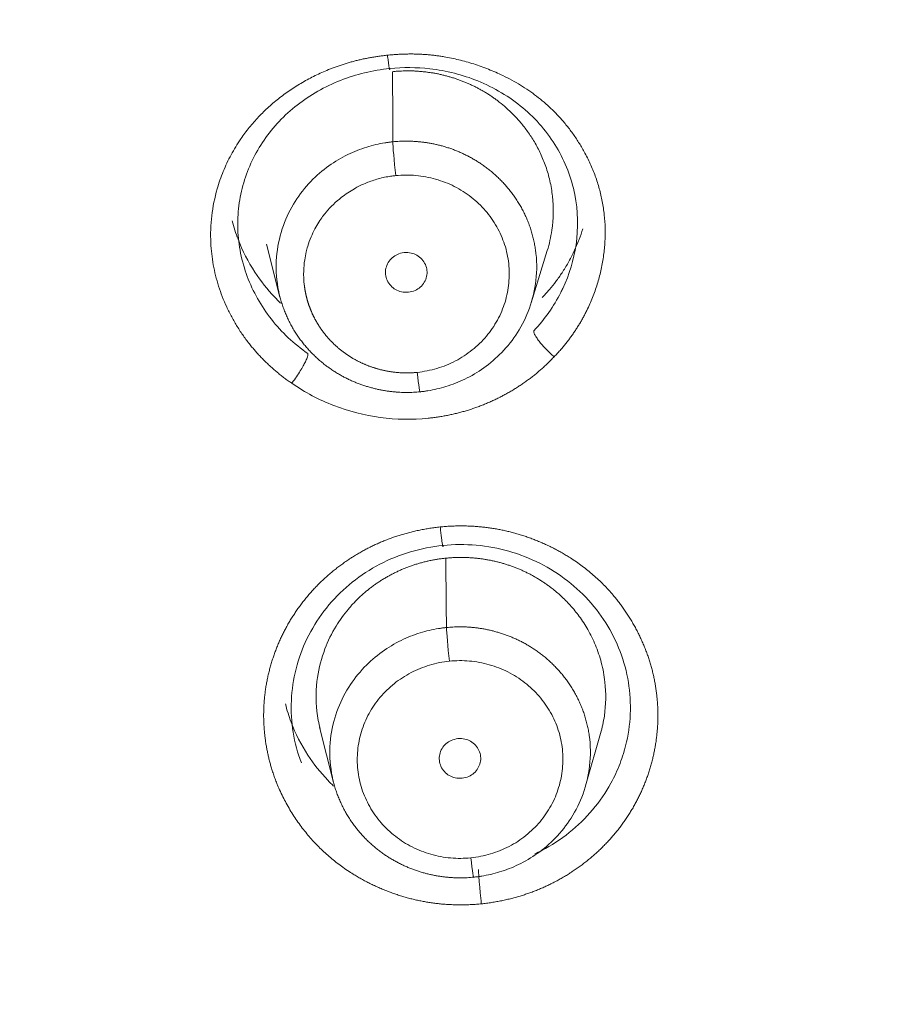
# Model space of a CAD drawing. Extents: x 6534 to 7663, y 0 to 827.
# Drawn here: x 7094 to 7103.39, y 573.04 to 583.66 of the extents above; entities that cross this region are included whole.
import ezdxf

# ---------------------------------------------------------------- set-up
doc = ezdxf.new("R2010")
doc.units = 0
doc.header["$LTSCALE"] = 30
doc.header["$MEASUREMENT"] = 0
doc.layers.add('1', color=7, linetype='CONTINUOUS')

msp = doc.modelspace()

# ---------------------------------------------------------------- linework, layer by layer
at = {"layer": '1', "color": 7, "linetype": 'Continuous', "lineweight": 18}
for p, q in [((7096.692, 581.214), (7096.839, 580.636)), ((7099.577, 580.573), (7099.752, 581.143)), ((7097.271, 575.947), (7097.423, 575.346)), ((7100.17, 575.307), (7100.34, 575.904))]:
    msp.add_line(p, q, dxfattribs=at)
for centre, major_axis, ratio, start_param, end_param in [((7103.394, 533.921), (62.577, 0), 0.961466, 0, 3.141593), ((7103.394, 533.307), (-60.5, 0), 0.961466, 4.72417, 7.004197), ((7103.394, 533.445), (60, 0), 0.961466, 1.582577, 4.712389), ((7103.394, 533.445), (-59.925, 0), 0.961466, 4.712389, 7.853982), ((7098.1, 582.044), (-0.03, 0.299), 0.028419, 0.285451, 1.847335), ((7098.334, 579.899), (0.03, -0.299), 0.02837, 4.990044, 6.447309), ((7098.685, 576.749), (-0.03, 0.298), 0.028615, 0.304846, 1.847515), ((7098.919, 574.606), (0.03, -0.298), 0.028565, 4.98983, 6.46272)]:
    msp.add_ellipse(centre, major_axis=major_axis, ratio=ratio, start_param=start_param, end_param=end_param, dxfattribs=at)
at = {"layer": '1', "color": 7, "linetype": 'Continuous', "lineweight": 13}
for centre, major_axis, start_param, end_param in [((7103.394, 533.601), (61.963, 0), 1.570796, 3.141593), ((7103.394, 533.307), (59.425, 0), 1.570796, 4.70194), ((7103.394, 533.307), (57.948, 0), 1.579187, 4.712389), ((7103.394, 533.352), (57.403, 0), 1.579486, 4.712389)]:
    msp.add_ellipse(centre, major_axis=major_axis, ratio=0.961466, start_param=start_param, end_param=end_param, dxfattribs=at)
at = {"layer": '1', "color": 7, "linetype": 'Continuous', "lineweight": 18}
for points, degree, knots in [([(7040.495, 539.074), (7040.495, 540.309), (7040.535, 541.529), (7040.686, 543.933), (7040.799, 545.118), (7041.09, 547.449), (7041.269, 548.594), (7041.688, 550.845), (7041.928, 551.949), (7042.462, 554.113), (7042.757, 555.173), (7043.395, 557.248), (7043.738, 558.262), (7044.468, 560.243), (7044.854, 561.21), (7045.665, 563.095), (7046.089, 564.014), (7046.968, 565.802), (7047.424, 566.672), (7048.362, 568.363), (7048.845, 569.185), (7049.832, 570.779), (7050.336, 571.552), (7051.362, 573.051), (7051.884, 573.776), (7052.939, 575.18), (7053.473, 575.859), (7054.55, 577.171), (7055.092, 577.804), (7056.182, 579.025), (7056.729, 579.614), (7057.55, 580.465), (7057.961, 580.883), (7058.44, 581.356), (7058.679, 581.589), (7058.799, 581.705), (7058.858, 581.763), (7058.888, 581.792), (7058.903, 581.806), (7058.911, 581.813), (7058.914, 581.817), (7058.916, 581.818), (7058.917, 581.819), (7058.918, 581.82), (7058.918, 581.82), (7058.918, 581.82), (7058.918, 581.82), (7060.391, 583.236), (7061.936, 584.58), (7065.15, 587.109), (7066.82, 588.296), (7070.268, 590.502), (7072.046, 591.521), (7075.692, 593.385), (7077.56, 594.228), (7081.367, 595.734), (7083.306, 596.396), (7087.236, 597.532), (7089.227, 598.007), (7093.242, 598.768), (7095.265, 599.053), (7099.325, 599.434), (7101.361, 599.529), (7103.394, 599.529)], 3, [0, 0, 0, 0, 0.03125, 0.03125, 0.0625, 0.0625, 0.09375, 0.09375, 0.125, 0.125, 0.15625, 0.15625, 0.1875, 0.1875, 0.21875, 0.21875, 0.25, 0.25, 0.28125, 0.28125, 0.3125, 0.3125, 0.34375, 0.34375, 0.375, 0.375, 0.40625, 0.40625, 0.4375, 0.4375, 0.46875, 0.46875, 0.484375, 0.492188, 0.496094, 0.498047, 0.499023, 0.499512, 0.499756, 0.499878, 0.499939, 0.499969, 0.499985, 0.499992, 0.499996, 0.499996, 0.5, 0.5, 0.5625, 0.5625, 0.625, 0.625, 0.6875, 0.6875, 0.75, 0.75, 0.8125, 0.8125, 0.875, 0.875, 0.9375, 0.9375, 1, 1, 1, 1]), ([(7098.036, 583.129), (7098.181, 583.143), (7098.511, 583.141), (7099.022, 583.012), (7099.509, 582.721), (7099.88, 582.288), (7100.082, 581.765), (7100.096, 581.225), (7099.993, 580.883), (7099.921, 580.731)], 3, [0, 0, 0, 0, 0.112726, 0.253084, 0.406227, 0.56154, 0.714883, 0.86537, 1, 1, 1, 1]), ([(7096.482, 580.862), (7096.452, 580.945), (7096.427, 581.029), (7096.393, 581.201), (7096.383, 581.287), (7096.376, 581.46), (7096.38, 581.547), (7096.402, 581.717), (7096.419, 581.802), (7096.468, 581.966), (7096.499, 582.047), (7096.573, 582.202), (7096.617, 582.277), (7096.715, 582.42), (7096.77, 582.488), (7096.891, 582.616), (7096.957, 582.675), (7097.098, 582.785), (7097.172, 582.835), (7097.33, 582.925), (7097.412, 582.965), (7097.583, 583.032), (7097.671, 583.06), (7097.851, 583.104), (7097.943, 583.119), (7098.036, 583.128)], 3, [0, 0, 0, 0, 0.083333, 0.083333, 0.166667, 0.166667, 0.25, 0.25, 0.333333, 0.333333, 0.416667, 0.416667, 0.5, 0.5, 0.583333, 0.583333, 0.666667, 0.666667, 0.75, 0.75, 0.833333, 0.833333, 0.916667, 0.916667, 1, 1, 1, 1]), ([(7098.066, 583.094), (7098.079, 583.096), (7098.105, 583.098), (7098.144, 583.101), (7098.183, 583.102), (7098.222, 583.103), (7098.261, 583.103), (7098.3, 583.102), (7098.34, 583.099), (7098.379, 583.096), (7098.418, 583.092), (7098.458, 583.087), (7098.497, 583.082), (7098.536, 583.075), (7098.575, 583.067), (7098.614, 583.058), (7098.653, 583.048), (7098.691, 583.037), (7098.73, 583.026), (7098.768, 583.013), (7098.805, 583), (7098.843, 582.985), (7098.88, 582.969), (7098.917, 582.953), (7098.954, 582.936), (7098.99, 582.917), (7099.025, 582.898), (7099.061, 582.878), (7099.095, 582.857), (7099.13, 582.835), (7099.163, 582.812), (7099.196, 582.788), (7099.244, 582.752), (7099.307, 582.699), (7099.385, 582.625), (7099.464, 582.539), (7099.541, 582.44), (7099.615, 582.327), (7099.682, 582.199), (7099.739, 582.058), (7099.784, 581.902), (7099.823, 581.671), (7099.818, 581.412), (7099.774, 581.216), (7099.752, 581.143)], 3, [0, 0, 0, 0, 0.012486, 0.025, 0.03754, 0.050107, 0.062702, 0.075323, 0.087972, 0.100648, 0.113352, 0.126082, 0.13884, 0.151626, 0.164438, 0.177279, 0.190146, 0.203042, 0.215965, 0.228916, 0.241894, 0.2549, 0.267934, 0.280996, 0.294085, 0.307203, 0.320349, 0.333522, 0.346724, 0.359953, 0.373211, 0.386497, 0.399812, 0.431862, 0.467018, 0.505283, 0.546659, 0.591146, 0.638749, 0.689469, 0.74331, 0.800273, 0.923893, 1, 1, 1, 1]), ([(7098.068, 582.33), (7098.063, 582.329), (7098.051, 582.328), (7098.034, 582.326), (7098.017, 582.324), (7098, 582.321), (7097.921, 582.309), (7097.777, 582.275), (7097.569, 582.193), (7097.361, 582.069), (7097.164, 581.899), (7096.993, 581.68), (7096.863, 581.414), (7096.792, 581.108), (7096.795, 580.873), (7096.819, 580.726), (7096.831, 580.671), (7096.845, 580.616), (7096.861, 580.562), (7096.879, 580.509), (7096.899, 580.458), (7096.921, 580.408), (7096.945, 580.359), (7096.97, 580.312), (7096.997, 580.266), (7097.026, 580.222), (7097.056, 580.179), (7097.087, 580.137), (7097.12, 580.098), (7097.154, 580.059), (7097.189, 580.023), (7097.225, 579.988), (7097.261, 579.954), (7097.299, 579.922), (7097.337, 579.892), (7097.376, 579.864), (7097.415, 579.837), (7097.455, 579.811), (7097.496, 579.787), (7097.536, 579.765), (7097.577, 579.744), (7097.618, 579.725), (7097.66, 579.707), (7097.701, 579.691), (7097.742, 579.676), (7097.783, 579.663), (7097.825, 579.651), (7097.866, 579.64), (7097.906, 579.63), (7097.947, 579.622), (7097.987, 579.615), (7098.027, 579.609), (7098.067, 579.605), (7098.106, 579.601), (7098.144, 579.599), (7098.183, 579.597), (7098.22, 579.597), (7098.257, 579.597), (7098.294, 579.599), (7098.33, 579.601), (7098.354, 579.603), (7098.365, 579.604)], 3, [0, 0, 0, 0, 0.003868, 0.007742, 0.011622, 0.015507, 0.019397, 0.06511, 0.115266, 0.16986, 0.228891, 0.292354, 0.360244, 0.432556, 0.509282, 0.522646, 0.535891, 0.549015, 0.562019, 0.574904, 0.587668, 0.600313, 0.612837, 0.625242, 0.637526, 0.649691, 0.661736, 0.673661, 0.685466, 0.697151, 0.708716, 0.720162, 0.731487, 0.742693, 0.753779, 0.764745, 0.775591, 0.786318, 0.796924, 0.807411, 0.817779, 0.828026, 0.838154, 0.848162, 0.858051, 0.867819, 0.877469, 0.886998, 0.896408, 0.905698, 0.914869, 0.92392, 0.932851, 0.941663, 0.950356, 0.958928, 0.967382, 0.975716, 0.98393, 0.992025, 1, 1, 1, 1]), ([(7098.365, 579.604), (7098.371, 579.605), (7098.383, 579.606), (7098.4, 579.608), (7098.417, 579.61), (7098.434, 579.613), (7098.512, 579.625), (7098.655, 579.658), (7098.861, 579.739), (7099.069, 579.862), (7099.266, 580.032), (7099.439, 580.25), (7099.57, 580.517), (7099.642, 580.824), (7099.639, 581.061), (7099.615, 581.208), (7099.603, 581.264), (7099.589, 581.319), (7099.573, 581.373), (7099.555, 581.426), (7099.535, 581.477), (7099.513, 581.527), (7099.489, 581.576), (7099.463, 581.624), (7099.436, 581.669), (7099.407, 581.714), (7099.377, 581.757), (7099.345, 581.798), (7099.312, 581.838), (7099.279, 581.876), (7099.244, 581.913), (7099.208, 581.948), (7099.171, 581.981), (7099.133, 582.013), (7099.095, 582.043), (7099.056, 582.072), (7099.016, 582.099), (7098.976, 582.124), (7098.936, 582.148), (7098.895, 582.17), (7098.854, 582.191), (7098.813, 582.21), (7098.772, 582.228), (7098.731, 582.244), (7098.69, 582.259), (7098.648, 582.272), (7098.607, 582.284), (7098.566, 582.295), (7098.526, 582.304), (7098.485, 582.312), (7098.445, 582.319), (7098.405, 582.325), (7098.366, 582.329), (7098.327, 582.333), (7098.288, 582.335), (7098.25, 582.337), (7098.213, 582.337), (7098.176, 582.337), (7098.14, 582.335), (7098.104, 582.333), (7098.08, 582.331), (7098.068, 582.33)], 3, [0, 0, 0, 0, 0.003921, 0.007817, 0.011689, 0.015536, 0.019358, 0.064573, 0.114371, 0.16875, 0.227711, 0.291254, 0.359377, 0.43208, 0.50936, 0.522766, 0.53605, 0.549213, 0.562254, 0.575174, 0.587972, 0.600648, 0.613202, 0.625635, 0.637946, 0.650136, 0.662203, 0.674149, 0.685973, 0.697676, 0.709256, 0.720715, 0.732052, 0.743267, 0.75436, 0.765331, 0.776181, 0.786908, 0.797514, 0.807998, 0.81836, 0.8286, 0.838718, 0.848715, 0.858589, 0.868342, 0.877972, 0.887481, 0.896868, 0.906133, 0.915276, 0.924297, 0.933196, 0.941973, 0.950628, 0.959162, 0.967573, 0.975863, 0.98403, 0.992076, 1, 1, 1, 1]), ([(7096.318, 581.467), (7096.336, 581.399), (7096.397, 581.204), (7096.544, 580.918), (7096.719, 580.696), (7096.823, 580.593), (7096.844, 580.572)], 3, [0, 0, 0, 0, 0.201152, 0.586254, 0.915716, 1, 1, 1, 1]), ([(7099.698, 580.633), (7099.705, 580.64), (7099.722, 580.658), (7099.748, 580.687), (7099.792, 580.737), (7099.848, 580.808), (7099.916, 580.904), (7099.982, 581.013), (7100.045, 581.134), (7100.098, 581.258), (7100.127, 581.342), (7100.139, 581.381)], 3, [0, 0, 0, 0, 0.033083, 0.083938, 0.134903, 0.257896, 0.391907, 0.536927, 0.692948, 0.85996, 1, 1, 1, 1]), ([(7096.747, 575.499), (7096.692, 575.681), (7096.672, 575.871), (7096.629, 576.278), (7096.754, 576.674), (7096.877, 577.066), (7097.146, 577.383), (7097.278, 577.539), (7097.605, 577.798), (7097.789, 577.894), (7098.151, 578.083), (7098.585, 578.131)], 2, [0, 0, 0, 0.103642, 0.103642, 0.327731, 0.327731, 0.551821, 0.551821, 0.663866, 0.77591, 0.77591, 1, 1, 1]), ([(7097.072, 575.557), (7097.062, 575.583), (7097.053, 575.61), (7097.008, 575.748), (7096.984, 575.862), (7096.958, 576.093), (7096.958, 576.21), (7096.98, 576.441), (7097.003, 576.556), (7097.071, 576.779), (7097.117, 576.887), (7097.23, 577.092), (7097.297, 577.19), (7097.449, 577.371), (7097.534, 577.454), (7097.72, 577.602), (7097.821, 577.668), (7098.033, 577.779), (7098.145, 577.824), (7098.376, 577.893), (7098.496, 577.917), (7098.616, 577.929)], 3, [0, 0, 0, 0, 0.026, 0.026, 0.134222, 0.134222, 0.242445, 0.242445, 0.350667, 0.350667, 0.458889, 0.458889, 0.567111, 0.567111, 0.675333, 0.675333, 0.783556, 0.783556, 0.891778, 0.891778, 1, 1, 1, 1]), ([(7098.616, 577.929), (7098.736, 577.941), (7098.858, 577.942), (7099.099, 577.921), (7099.218, 577.899), (7099.45, 577.833), (7099.563, 577.789), (7099.777, 577.68), (7099.878, 577.616), (7100.066, 577.47), (7100.153, 577.388), (7100.308, 577.209), (7100.376, 577.113), (7100.491, 576.909), (7100.539, 576.801), (7100.61, 576.579), (7100.635, 576.465), (7100.66, 576.234), (7100.661, 576.117), (7100.639, 575.886), (7100.616, 575.771), (7100.571, 575.624), (7100.559, 575.588), (7100.545, 575.553)], 3, [0, 0, 0, 0, 0.09689, 0.09689, 0.19378, 0.19378, 0.29067, 0.29067, 0.387559, 0.387559, 0.484449, 0.484449, 0.581339, 0.581339, 0.678229, 0.678229, 0.775119, 0.775119, 0.872009, 0.872009, 0.968898, 0.968898, 1, 1, 1, 1]), ([(7097.278, 575.922), (7097.261, 575.988), (7097.227, 576.176), (7097.232, 576.476), (7097.314, 576.79), (7097.436, 577.039), (7097.539, 577.183), (7097.599, 577.252), (7097.613, 577.269), (7097.627, 577.285), (7097.642, 577.3), (7097.657, 577.316), (7097.672, 577.331), (7097.687, 577.346), (7097.703, 577.361), (7097.718, 577.376), (7097.734, 577.39), (7097.75, 577.405), (7097.767, 577.419), (7097.783, 577.432), (7097.8, 577.446), (7097.816, 577.459), (7097.833, 577.472), (7097.85, 577.485), (7097.868, 577.498), (7097.885, 577.51), (7097.903, 577.522), (7097.92, 577.534), (7097.938, 577.545), (7097.956, 577.557), (7097.974, 577.568), (7097.993, 577.579), (7098.011, 577.589), (7098.03, 577.599), (7098.048, 577.61), (7098.067, 577.619), (7098.086, 577.629), (7098.105, 577.638), (7098.124, 577.647), (7098.143, 577.656), (7098.163, 577.665), (7098.182, 577.673), (7098.202, 577.681), (7098.221, 577.689), (7098.241, 577.696), (7098.261, 577.703), (7098.28, 577.71), (7098.3, 577.717), (7098.32, 577.723), (7098.34, 577.729), (7098.36, 577.735), (7098.381, 577.741), (7098.401, 577.746), (7098.421, 577.751), (7098.441, 577.756), (7098.462, 577.761), (7098.482, 577.765), (7098.502, 577.769), (7098.523, 577.773), (7098.543, 577.777), (7098.564, 577.78), (7098.584, 577.783), (7098.605, 577.786), (7098.625, 577.788), (7098.639, 577.789), (7098.646, 577.79)], 3, [0, 0, 0, 0, 0.078448, 0.220746, 0.344941, 0.451029, 0.539008, 0.547216, 0.555414, 0.563603, 0.571784, 0.579954, 0.588116, 0.596269, 0.604412, 0.612547, 0.620672, 0.628788, 0.636895, 0.644992, 0.653081, 0.66116, 0.669231, 0.677292, 0.685344, 0.693387, 0.701421, 0.709445, 0.717461, 0.725467, 0.733465, 0.741453, 0.749432, 0.757403, 0.765364, 0.773316, 0.781259, 0.789193, 0.797117, 0.805033, 0.81294, 0.820838, 0.828726, 0.836606, 0.844477, 0.852338, 0.860191, 0.868034, 0.875869, 0.883695, 0.891511, 0.899319, 0.907117, 0.914907, 0.922687, 0.930459, 0.938222, 0.945975, 0.95372, 0.961456, 0.969182, 0.9769, 0.984609, 0.992309, 1, 1, 1, 1]), ([(7098.646, 577.79), (7098.659, 577.791), (7098.685, 577.794), (7098.723, 577.796), (7098.762, 577.798), (7098.801, 577.799), (7098.84, 577.798), (7098.879, 577.797), (7098.918, 577.795), (7098.957, 577.792), (7098.997, 577.788), (7099.036, 577.783), (7099.075, 577.777), (7099.114, 577.77), (7099.153, 577.763), (7099.191, 577.754), (7099.23, 577.744), (7099.268, 577.733), (7099.307, 577.722), (7099.345, 577.709), (7099.382, 577.696), (7099.42, 577.681), (7099.457, 577.666), (7099.493, 577.649), (7099.53, 577.632), (7099.566, 577.614), (7099.601, 577.595), (7099.636, 577.574), (7099.671, 577.553), (7099.705, 577.531), (7099.738, 577.509), (7099.771, 577.485), (7099.827, 577.443), (7099.906, 577.376), (7100.006, 577.275), (7100.106, 577.153), (7100.2, 577.008), (7100.282, 576.84), (7100.347, 576.648), (7100.395, 576.39), (7100.39, 576.127), (7100.351, 575.942), (7100.333, 575.879)], 3, [0, 0, 0, 0, 0.012625, 0.025277, 0.037956, 0.050663, 0.063398, 0.07616, 0.08895, 0.101767, 0.114612, 0.127484, 0.140384, 0.153312, 0.166267, 0.179251, 0.192261, 0.2053, 0.218367, 0.231461, 0.244583, 0.257733, 0.270911, 0.284117, 0.297351, 0.310613, 0.323903, 0.337221, 0.350567, 0.363941, 0.377343, 0.390774, 0.404232, 0.446401, 0.493765, 0.546326, 0.604086, 0.667049, 0.735218, 0.808594, 0.933447, 1, 1, 1, 1]), ([(7098.653, 577.034), (7098.647, 577.033), (7098.636, 577.032), (7098.618, 577.03), (7098.601, 577.028), (7098.583, 577.025), (7098.505, 577.013), (7098.359, 576.979), (7098.151, 576.896), (7097.943, 576.772), (7097.747, 576.601), (7097.576, 576.382), (7097.446, 576.117), (7097.376, 575.812), (7097.38, 575.577), (7097.404, 575.432), (7097.415, 575.376), (7097.429, 575.321), (7097.445, 575.267), (7097.463, 575.215), (7097.484, 575.164), (7097.506, 575.114), (7097.529, 575.065), (7097.555, 575.018), (7097.582, 574.972), (7097.611, 574.928), (7097.641, 574.885), (7097.672, 574.844), (7097.705, 574.804), (7097.739, 574.766), (7097.774, 574.729), (7097.81, 574.694), (7097.846, 574.661), (7097.884, 574.629), (7097.922, 574.599), (7097.961, 574.57), (7098, 574.543), (7098.04, 574.518), (7098.081, 574.494), (7098.121, 574.472), (7098.162, 574.451), (7098.203, 574.432), (7098.244, 574.414), (7098.286, 574.398), (7098.327, 574.383), (7098.368, 574.37), (7098.409, 574.358), (7098.45, 574.347), (7098.491, 574.338), (7098.532, 574.33), (7098.572, 574.323), (7098.612, 574.317), (7098.651, 574.312), (7098.69, 574.309), (7098.729, 574.306), (7098.767, 574.305), (7098.805, 574.304), (7098.842, 574.305), (7098.879, 574.306), (7098.915, 574.309), (7098.938, 574.311), (7098.95, 574.312)], 3, [0, 0, 0, 0, 0.003927, 0.007866, 0.011819, 0.015784, 0.019761, 0.065641, 0.115909, 0.170562, 0.229596, 0.293008, 0.360794, 0.432949, 0.509466, 0.522824, 0.536063, 0.549181, 0.56218, 0.575059, 0.587818, 0.600457, 0.612977, 0.625376, 0.637656, 0.649816, 0.661856, 0.673777, 0.685577, 0.697258, 0.708819, 0.72026, 0.731582, 0.742784, 0.753866, 0.764828, 0.775671, 0.786394, 0.796997, 0.80748, 0.817844, 0.828089, 0.838213, 0.848218, 0.858103, 0.867869, 0.877515, 0.887041, 0.896448, 0.905735, 0.914902, 0.92395, 0.932878, 0.941687, 0.950376, 0.958946, 0.967396, 0.975726, 0.983937, 0.992028, 1, 1, 1, 1]), ([(7098.95, 574.312), (7098.956, 574.313), (7098.968, 574.314), (7098.986, 574.316), (7099.003, 574.318), (7099.02, 574.321), (7099.098, 574.333), (7099.24, 574.366), (7099.446, 574.447), (7099.653, 574.569), (7099.851, 574.738), (7100.023, 574.956), (7100.155, 575.223), (7100.227, 575.53), (7100.224, 575.767), (7100.2, 575.915), (7100.188, 575.97), (7100.174, 576.025), (7100.158, 576.079), (7100.14, 576.132), (7100.119, 576.183), (7100.097, 576.233), (7100.073, 576.282), (7100.048, 576.329), (7100.021, 576.375), (7099.992, 576.419), (7099.962, 576.462), (7099.93, 576.504), (7099.897, 576.543), (7099.863, 576.581), (7099.828, 576.618), (7099.793, 576.653), (7099.756, 576.686), (7099.718, 576.718), (7099.68, 576.748), (7099.641, 576.777), (7099.601, 576.803), (7099.561, 576.829), (7099.521, 576.853), (7099.48, 576.875), (7099.44, 576.895), (7099.398, 576.914), (7099.357, 576.932), (7099.316, 576.948), (7099.275, 576.963), (7099.233, 576.976), (7099.192, 576.988), (7099.151, 576.999), (7099.111, 577.008), (7099.07, 577.017), (7099.03, 577.023), (7098.99, 577.029), (7098.951, 577.034), (7098.912, 577.037), (7098.873, 577.04), (7098.835, 577.041), (7098.798, 577.041), (7098.761, 577.041), (7098.724, 577.039), (7098.689, 577.037), (7098.665, 577.035), (7098.653, 577.034)], 3, [0, 0, 0, 0, 0.004015, 0.007996, 0.011942, 0.015855, 0.019734, 0.064711, 0.114332, 0.168596, 0.227502, 0.291049, 0.359234, 0.432056, 0.509512, 0.522904, 0.536174, 0.549324, 0.562352, 0.575259, 0.588045, 0.600709, 0.613253, 0.625675, 0.637976, 0.650156, 0.662214, 0.674151, 0.685967, 0.697662, 0.709235, 0.720687, 0.732018, 0.743227, 0.754315, 0.765282, 0.776127, 0.786851, 0.797454, 0.807935, 0.818295, 0.828533, 0.838651, 0.848646, 0.858521, 0.868274, 0.877905, 0.887415, 0.896804, 0.906072, 0.915218, 0.924242, 0.933145, 0.941927, 0.950588, 0.959127, 0.967544, 0.97584, 0.984015, 0.992068, 1, 1, 1, 1]), ([(7096.898, 576.202), (7096.915, 576.134), (7096.976, 575.939), (7097.122, 575.651), (7097.298, 575.43), (7097.401, 575.326), (7097.423, 575.306)], 3, [0, 0, 0, 0, 0.200481, 0.58651, 0.916009, 1, 1, 1, 1])]:
    msp.add_open_spline(points, degree=degree, knots=knots, dxfattribs=at)
at = {"layer": '1', "color": 7, "linetype": 'Continuous', "lineweight": 13}
for points, degree, knots in [([(7096.968, 579.697), (7096.961, 579.702), (7096.948, 579.711), (7096.928, 579.725), (7096.908, 579.74), (7096.889, 579.754), (7096.869, 579.769), (7096.85, 579.783), (7096.832, 579.798), (7096.813, 579.813), (7096.794, 579.829), (7096.776, 579.844), (7096.758, 579.86), (7096.741, 579.875), (7096.723, 579.891), (7096.706, 579.908), (7096.689, 579.924), (7096.672, 579.94), (7096.655, 579.957), (7096.639, 579.974), (7096.622, 579.991), (7096.606, 580.008), (7096.591, 580.025), (7096.575, 580.043), (7096.56, 580.06), (7096.545, 580.078), (7096.53, 580.096), (7096.494, 580.14), (7096.44, 580.212), (7096.373, 580.314), (7096.312, 580.42), (7096.257, 580.529), (7096.209, 580.641), (7096.169, 580.756), (7096.136, 580.872), (7096.111, 580.989), (7096.093, 581.108), (7096.079, 581.286), (7096.088, 581.525), (7096.141, 581.786), (7096.217, 582.007), (7096.303, 582.19), (7096.4, 582.349), (7096.502, 582.486), (7096.605, 582.603), (7096.716, 582.712), (7096.837, 582.813), (7096.965, 582.905), (7097.1, 582.988), (7097.24, 583.062), (7097.352, 583.11), (7097.43, 583.14), (7097.473, 583.156), (7097.516, 583.17), (7097.559, 583.184), (7097.603, 583.197), (7097.647, 583.209), (7097.691, 583.22), (7097.736, 583.23), (7097.781, 583.24), (7097.826, 583.248), (7097.872, 583.256), (7097.918, 583.263), (7097.964, 583.269), (7097.995, 583.272), (7098.011, 583.274)], 3, [0, 0, 0, 0, 0.004807, 0.009602, 0.014383, 0.019153, 0.023911, 0.028659, 0.033397, 0.038125, 0.042844, 0.047556, 0.052259, 0.056956, 0.061647, 0.066332, 0.071013, 0.075689, 0.080361, 0.085031, 0.089699, 0.094365, 0.09903, 0.103696, 0.108361, 0.113028, 0.117697, 0.122369, 0.146918, 0.171464, 0.196095, 0.220899, 0.245965, 0.270767, 0.295482, 0.320205, 0.345032, 0.370058, 0.431929, 0.494714, 0.536846, 0.578843, 0.621122, 0.653055, 0.684795, 0.716519, 0.748403, 0.780162, 0.811678, 0.843107, 0.874609, 0.883533, 0.892446, 0.901353, 0.910257, 0.919161, 0.928071, 0.93699, 0.945922, 0.954871, 0.96384, 0.972834, 0.981856, 0.99091, 1, 1, 1, 1]), ([(7098.011, 583.274), (7098.019, 583.275), (7098.035, 583.276), (7098.06, 583.279), (7098.085, 583.28), (7098.109, 583.282), (7098.134, 583.284), (7098.158, 583.285), (7098.183, 583.286), (7098.207, 583.286), (7098.231, 583.287), (7098.255, 583.287), (7098.279, 583.287), (7098.303, 583.287), (7098.327, 583.286), (7098.35, 583.285), (7098.374, 583.284), (7098.397, 583.283), (7098.421, 583.281), (7098.444, 583.28), (7098.467, 583.278), (7098.491, 583.275), (7098.514, 583.273), (7098.537, 583.27), (7098.559, 583.267), (7098.582, 583.264), (7098.605, 583.261), (7098.647, 583.254), (7098.708, 583.242), (7098.788, 583.224), (7098.869, 583.203), (7098.978, 583.17), (7099.112, 583.122), (7099.25, 583.061), (7099.366, 583.003), (7099.46, 582.948), (7099.55, 582.89), (7099.636, 582.828), (7099.718, 582.761), (7099.799, 582.688), (7099.879, 582.606), (7099.957, 582.517), (7100.029, 582.423), (7100.095, 582.324), (7100.16, 582.214), (7100.222, 582.091), (7100.277, 581.957), (7100.32, 581.819), (7100.353, 581.678), (7100.375, 581.534), (7100.385, 581.387), (7100.383, 581.24), (7100.368, 581.091), (7100.342, 580.942), (7100.304, 580.794), (7100.254, 580.649), (7100.208, 580.542), (7100.172, 580.469), (7100.151, 580.429), (7100.129, 580.389), (7100.107, 580.35), (7100.083, 580.312), (7100.058, 580.274), (7100.033, 580.236), (7100.006, 580.199), (7099.979, 580.162), (7099.95, 580.126), (7099.921, 580.09), (7099.891, 580.055), (7099.86, 580.02), (7099.838, 579.998), (7099.827, 579.986)], 3, [0, 0, 0, 0, 0.004832, 0.009643, 0.014433, 0.019204, 0.023955, 0.028687, 0.033401, 0.038097, 0.042776, 0.047438, 0.052084, 0.056714, 0.061329, 0.065929, 0.070515, 0.075088, 0.079647, 0.084195, 0.08873, 0.093255, 0.097769, 0.102273, 0.106767, 0.111253, 0.115731, 0.120201, 0.135993, 0.152076, 0.16847, 0.185199, 0.219107, 0.252894, 0.274925, 0.296703, 0.318285, 0.339729, 0.361096, 0.382445, 0.40692, 0.431335, 0.455769, 0.480303, 0.505014, 0.535604, 0.565806, 0.595778, 0.62568, 0.656329, 0.686742, 0.717097, 0.74757, 0.779074, 0.810217, 0.841177, 0.872134, 0.881224, 0.890301, 0.899371, 0.908437, 0.917505, 0.92658, 0.935666, 0.944769, 0.953894, 0.963044, 0.972225, 0.981442, 0.990699, 1, 1, 1, 1]), ([(7098.011, 583.274), (7098.011, 583.269), (7098.015, 583.241), (7098.019, 583.208), (7098.023, 583.178), (7098.025, 583.16), (7098.028, 583.144), (7098.031, 583.127), (7098.034, 583.114), (7098.035, 583.117), (7098.036, 583.126), (7098.036, 583.129)], 3, [0, 0, 0, 0, 0.039631, 0.219096, 0.308828, 0.398561, 0.488293, 0.578026, 0.75749, 0.936955, 1, 1, 1, 1]), ([(7098.1, 581.961), (7098.173, 581.969), (7098.247, 581.969), (7098.393, 581.956), (7098.465, 581.942), (7098.606, 581.902), (7098.674, 581.876), (7098.804, 581.81), (7098.865, 581.771), (7098.979, 581.682), (7099.032, 581.632), (7099.125, 581.524), (7099.167, 581.465), (7099.237, 581.341), (7099.265, 581.276), (7099.309, 581.141), (7099.324, 581.071), (7099.339, 580.931), (7099.339, 580.86), (7099.326, 580.72), (7099.312, 580.65), (7099.271, 580.515), (7099.243, 580.449), (7099.175, 580.324), (7099.134, 580.265), (7099.042, 580.155), (7098.99, 580.105), (7098.877, 580.015), (7098.816, 579.975), (7098.687, 579.907), (7098.62, 579.88), (7098.479, 579.838), (7098.407, 579.823), (7098.334, 579.816)], 3, [0, 0, 0, 0, 0.0625, 0.0625, 0.125, 0.125, 0.1875, 0.1875, 0.25, 0.25, 0.3125, 0.3125, 0.375, 0.375, 0.4375, 0.4375, 0.5, 0.5, 0.5625, 0.5625, 0.625, 0.625, 0.6875, 0.6875, 0.75, 0.75, 0.8125, 0.8125, 0.875, 0.875, 0.9375, 0.9375, 1, 1, 1, 1]), ([(7098.334, 579.816), (7098.329, 579.815), (7098.317, 579.814), (7098.301, 579.813), (7098.284, 579.812), (7098.267, 579.811), (7098.25, 579.811), (7098.234, 579.81), (7098.217, 579.81), (7098.201, 579.81), (7098.184, 579.811), (7098.168, 579.811), (7098.152, 579.812), (7098.136, 579.813), (7098.12, 579.814), (7098.104, 579.816), (7098.088, 579.818), (7098.072, 579.819), (7098.056, 579.821), (7098.041, 579.824), (7098.025, 579.826), (7098.01, 579.829), (7097.995, 579.832), (7097.98, 579.835), (7097.965, 579.838), (7097.95, 579.842), (7097.935, 579.845), (7097.921, 579.849), (7097.906, 579.853), (7097.892, 579.857), (7097.878, 579.861), (7097.864, 579.866), (7097.85, 579.87), (7097.836, 579.875), (7097.822, 579.88), (7097.809, 579.885), (7097.795, 579.89), (7097.782, 579.895), (7097.769, 579.901), (7097.756, 579.906), (7097.743, 579.912), (7097.731, 579.918), (7097.718, 579.923), (7097.706, 579.93), (7097.693, 579.936), (7097.681, 579.942), (7097.669, 579.948), (7097.658, 579.955), (7097.646, 579.961), (7097.634, 579.968), (7097.623, 579.975), (7097.612, 579.982), (7097.601, 579.988), (7097.59, 579.995), (7097.579, 580.003), (7097.568, 580.01), (7097.558, 580.017), (7097.548, 580.024), (7097.538, 580.032), (7097.528, 580.039), (7097.518, 580.047), (7097.508, 580.054), (7097.498, 580.062), (7097.489, 580.069), (7097.48, 580.077), (7097.47, 580.085), (7097.461, 580.093), (7097.453, 580.101), (7097.444, 580.109), (7097.435, 580.117), (7097.427, 580.125), (7097.419, 580.133), (7097.411, 580.141), (7097.403, 580.149), (7097.395, 580.157), (7097.387, 580.165), (7097.379, 580.173), (7097.372, 580.181), (7097.365, 580.189), (7097.357, 580.198), (7097.35, 580.206), (7097.343, 580.214), (7097.337, 580.222), (7097.33, 580.23), (7097.323, 580.239), (7097.317, 580.247), (7097.311, 580.255), (7097.305, 580.263), (7097.299, 580.271), (7097.293, 580.28), (7097.287, 580.288), (7097.281, 580.296), (7097.276, 580.304), (7097.27, 580.312), (7097.265, 580.321), (7097.26, 580.329), (7097.255, 580.337), (7097.25, 580.345), (7097.245, 580.353), (7097.24, 580.361), (7097.236, 580.369), (7097.231, 580.377), (7097.227, 580.385), (7097.222, 580.393), (7097.218, 580.401), (7097.214, 580.409), (7097.21, 580.416), (7097.206, 580.424), (7097.202, 580.432), (7097.199, 580.44), (7097.195, 580.447), (7097.191, 580.455), (7097.188, 580.463), (7097.185, 580.47), (7097.181, 580.478), (7097.178, 580.485), (7097.175, 580.493), (7097.172, 580.5), (7097.169, 580.507), (7097.166, 580.515), (7097.164, 580.522), (7097.161, 580.529), (7097.158, 580.536), (7097.156, 580.543), (7097.153, 580.55), (7097.151, 580.557), (7097.149, 580.564), (7097.147, 580.571), (7097.144, 580.578), (7097.142, 580.585), (7097.14, 580.591), (7097.138, 580.598), (7097.136, 580.605), (7097.135, 580.611), (7097.133, 580.618), (7097.131, 580.624), (7097.13, 580.63), (7097.128, 580.637), (7097.126, 580.643), (7097.125, 580.649), (7097.124, 580.655), (7097.122, 580.661), (7097.121, 580.667), (7097.12, 580.673), (7097.118, 580.679), (7097.117, 580.684), (7097.116, 580.69), (7097.115, 580.696), (7097.114, 580.701), (7097.113, 580.707), (7097.112, 580.712), (7097.111, 580.718), (7097.11, 580.723), (7097.109, 580.728), (7097.109, 580.733), (7097.108, 580.738), (7097.107, 580.743), (7097.106, 580.748), (7097.106, 580.753), (7097.105, 580.758), (7097.105, 580.763), (7097.104, 580.767), (7097.098, 580.82), (7097.094, 580.912), (7097.105, 581.032), (7097.122, 581.121), (7097.145, 581.206), (7097.175, 581.29), (7097.217, 581.378), (7097.26, 581.452), (7097.301, 581.511), (7097.376, 581.607), (7097.488, 581.715), (7097.619, 581.802), (7097.706, 581.849), (7097.766, 581.877), (7097.828, 581.901), (7097.894, 581.922), (7097.962, 581.94), (7098.017, 581.95), (7098.056, 581.956), (7098.079, 581.959), (7098.093, 581.961), (7098.1, 581.961)], 3, [0, 0, 0, 0, 0.004831, 0.009641, 0.014429, 0.019196, 0.023941, 0.028664, 0.033366, 0.038045, 0.042704, 0.04734, 0.051955, 0.056548, 0.06112, 0.06567, 0.070198, 0.074705, 0.07919, 0.083653, 0.088095, 0.092515, 0.096913, 0.10129, 0.105645, 0.109979, 0.11429, 0.118581, 0.122849, 0.127096, 0.131321, 0.135524, 0.139706, 0.143866, 0.148005, 0.152122, 0.156217, 0.160291, 0.164343, 0.168373, 0.172381, 0.176368, 0.180334, 0.184277, 0.188199, 0.1921, 0.195978, 0.199835, 0.203671, 0.207484, 0.211276, 0.215047, 0.218795, 0.222523, 0.226228, 0.229912, 0.233574, 0.237214, 0.240833, 0.24443, 0.248006, 0.25156, 0.255092, 0.258602, 0.262091, 0.265558, 0.269004, 0.272428, 0.27583, 0.279211, 0.28257, 0.285907, 0.289222, 0.292516, 0.295789, 0.299039, 0.302268, 0.305476, 0.308661, 0.311825, 0.314968, 0.318088, 0.321187, 0.324265, 0.327321, 0.330355, 0.333367, 0.336358, 0.339327, 0.342274, 0.3452, 0.348104, 0.350987, 0.353848, 0.356687, 0.359504, 0.3623, 0.365075, 0.367827, 0.370558, 0.373267, 0.375955, 0.378621, 0.381265, 0.383888, 0.386489, 0.389068, 0.391626, 0.394162, 0.396676, 0.399169, 0.40164, 0.404089, 0.406517, 0.408923, 0.411307, 0.41367, 0.416011, 0.418331, 0.420628, 0.422904, 0.425159, 0.427392, 0.429603, 0.431792, 0.43396, 0.436106, 0.438231, 0.440334, 0.442415, 0.444475, 0.446513, 0.448529, 0.450524, 0.452497, 0.454448, 0.456377, 0.458285, 0.460172, 0.462036, 0.46388, 0.465701, 0.467501, 0.469279, 0.471035, 0.47277, 0.474483, 0.476174, 0.477844, 0.479492, 0.481119, 0.482724, 0.484307, 0.485868, 0.487408, 0.488926, 0.490423, 0.491898, 0.493351, 0.494783, 0.496193, 0.497581, 0.498948, 0.543056, 0.578535, 0.605382, 0.623592, 0.655956, 0.684567, 0.709418, 0.730506, 0.747828, 0.815777, 0.864408, 0.882611, 0.901287, 0.920436, 0.940057, 0.960147, 0.980706, 0.987795, 0.994227, 1, 1, 1, 1]), ([(7097.143, 580.021), (7097.067, 580.073), (7096.995, 580.131), (7096.862, 580.257), (7096.801, 580.324), (7096.689, 580.467), (7096.639, 580.542), (7096.551, 580.698), (7096.513, 580.779), (7096.482, 580.862)], 3, [0, 0, 0, 0, 0.25, 0.25, 0.5, 0.5, 0.75, 0.75, 1, 1, 1, 1]), ([(7099.921, 580.731), (7099.914, 580.716), (7099.833, 580.549), (7099.724, 580.395), (7099.606, 580.27)], 3, [0, 0, 0, 0, 0.088644, 1, 1, 1, 1]), ([(7099.827, 579.986), (7099.814, 579.998), (7099.799, 580.011), (7099.77, 580.039), (7099.755, 580.053), (7099.726, 580.083), (7099.712, 580.098), (7099.686, 580.128), (7099.673, 580.143), (7099.651, 580.171), (7099.642, 580.185), (7099.626, 580.209), (7099.619, 580.22), (7099.61, 580.239), (7099.607, 580.247), (7099.604, 580.26), (7099.605, 580.266), (7099.606, 580.27)], 3, [0, 0, 0, 0, 0.125, 0.125, 0.25, 0.25, 0.375, 0.375, 0.5, 0.5, 0.625, 0.625, 0.75, 0.75, 0.875, 0.875, 1, 1, 1, 1]), ([(7096.968, 579.697), (7096.973, 579.705), (7096.995, 579.734), (7097.031, 579.786), (7097.063, 579.837), (7097.085, 579.873), (7097.098, 579.898), (7097.11, 579.921), (7097.125, 579.951), (7097.139, 579.986), (7097.144, 580.01), (7097.143, 580.019), (7097.143, 580.021)], 3, [0, 0, 0, 0, 0.050601, 0.200086, 0.349571, 0.424314, 0.499056, 0.573799, 0.648542, 0.798027, 0.947512, 1, 1, 1, 1]), ([(7099.827, 579.986), (7099.562, 579.705), (7099.208, 579.531), (7098.851, 579.356), (7098.455, 579.316)], 2, [0, 0, 0, 0.5, 0.5, 1, 1, 1]), ([(7098.585, 578.131), (7099.015, 578.172), (7099.412, 578.059), (7099.615, 578.001), (7099.995, 577.81), (7100.49, 577.428), (7100.696, 577.061), (7100.904, 576.692), (7100.947, 576.281), (7100.989, 575.873), (7100.865, 575.477), (7100.742, 575.085), (7100.473, 574.768), (7100.34, 574.612), (7100.014, 574.354), (7099.829, 574.258), (7099.468, 574.069), (7099.034, 574.021)], 2, [0, 0, 0, 0.125, 0.125, 0.1875, 0.25, 0.375, 0.375, 0.5, 0.5, 0.625, 0.625, 0.75, 0.75, 0.8125, 0.875, 0.875, 1, 1, 1]), ([(7098.919, 574.523), (7098.846, 574.516), (7098.772, 574.515), (7098.626, 574.528), (7098.554, 574.542), (7098.413, 574.582), (7098.345, 574.608), (7098.215, 574.674), (7098.154, 574.713), (7098.04, 574.802), (7097.987, 574.852), (7097.893, 574.96), (7097.852, 575.019), (7097.782, 575.143), (7097.753, 575.208), (7097.71, 575.343), (7097.695, 575.412), (7097.68, 575.553), (7097.679, 575.623), (7097.693, 575.764), (7097.707, 575.833), (7097.748, 575.969), (7097.776, 576.034), (7097.844, 576.159), (7097.885, 576.218), (7097.977, 576.328), (7098.029, 576.378), (7098.142, 576.469), (7098.203, 576.508), (7098.331, 576.576), (7098.399, 576.603), (7098.539, 576.645), (7098.612, 576.66), (7098.685, 576.667)], 3, [0, 0, 0, 0, 0.0625, 0.0625, 0.125, 0.125, 0.1875, 0.1875, 0.25, 0.25, 0.3125, 0.3125, 0.375, 0.375, 0.4375, 0.4375, 0.5, 0.5, 0.5625, 0.5625, 0.625, 0.625, 0.6875, 0.6875, 0.75, 0.75, 0.8125, 0.8125, 0.875, 0.875, 0.9375, 0.9375, 1, 1, 1, 1]), ([(7098.685, 576.667), (7098.758, 576.674), (7098.831, 576.675), (7098.977, 576.662), (7099.05, 576.648), (7099.19, 576.608), (7099.259, 576.582), (7099.388, 576.516), (7099.45, 576.477), (7099.564, 576.388), (7099.616, 576.338), (7099.71, 576.23), (7099.752, 576.171), (7099.822, 576.047), (7099.85, 575.982), (7099.894, 575.847), (7099.909, 575.778), (7099.924, 575.637), (7099.924, 575.567), (7099.911, 575.426), (7099.897, 575.357), (7099.855, 575.221), (7099.828, 575.156), (7099.759, 575.031), (7099.719, 574.972), (7099.627, 574.862), (7099.575, 574.812), (7099.462, 574.721), (7099.401, 574.681), (7099.272, 574.614), (7099.204, 574.587), (7099.064, 574.545), (7098.992, 574.53), (7098.919, 574.523)], 3, [0, 0, 0, 0, 0.0625, 0.0625, 0.125, 0.125, 0.1875, 0.1875, 0.25, 0.25, 0.3125, 0.3125, 0.375, 0.375, 0.4375, 0.4375, 0.5, 0.5, 0.5625, 0.5625, 0.625, 0.625, 0.6875, 0.6875, 0.75, 0.75, 0.8125, 0.8125, 0.875, 0.875, 0.9375, 0.9375, 1, 1, 1, 1]), ([(7099.034, 574.021), (7098.604, 573.98), (7098.207, 574.093), (7098.004, 574.151), (7097.624, 574.341), (7097.129, 574.724), (7096.811, 575.289), (7096.747, 575.499)], 2, [0, 0, 0, 0.282686, 0.282686, 0.424028, 0.565371, 0.848057, 1, 1, 1]), ([(7100.545, 575.553), (7100.517, 575.479), (7100.484, 575.407), (7100.389, 575.234), (7100.323, 575.137), (7100.17, 574.956), (7100.085, 574.873), (7099.899, 574.724), (7099.798, 574.658), (7099.667, 574.59), (7099.642, 574.577), (7099.617, 574.566)], 3, [0, 0, 0, 0, 0.173613, 0.173613, 0.429302, 0.429302, 0.684991, 0.684991, 0.94068, 0.94068, 1, 1, 1, 1])]:
    msp.add_open_spline(points, degree=degree, knots=knots, dxfattribs=at)
for points in [[(7098.066, 583.094), (7098.067, 582.84), (7098.068, 582.585), (7098.068, 582.33)], [(7098.646, 577.79), (7098.648, 577.538), (7098.651, 577.286), (7098.653, 577.034)]]:
    msp.add_open_spline(points, degree=3, dxfattribs=at)
at = {"layer": '1', "color": 7, "linetype": 'Continuous', "lineweight": 18}
for points in [[(7098.192, 581.123), (7098.138, 581.114), (7098.053, 581.078), (7097.979, 580.952), (7097.993, 580.815), (7098.093, 580.705), (7098.184, 580.687), (7098.239, 580.689)], [(7098.239, 580.689), (7098.292, 580.698), (7098.377, 580.733), (7098.452, 580.86), (7098.437, 580.996), (7098.338, 581.107), (7098.246, 581.124), (7098.192, 581.123)], [(7098.455, 579.316), (7098.278, 579.298), (7097.931, 579.304), (7097.416, 579.436), (7097.112, 579.597), (7096.968, 579.697)], [(7098.777, 575.823), (7098.724, 575.814), (7098.639, 575.779), (7098.565, 575.653), (7098.579, 575.516), (7098.678, 575.406), (7098.77, 575.388), (7098.824, 575.39)], [(7098.824, 575.39), (7098.877, 575.399), (7098.962, 575.434), (7099.036, 575.56), (7099.022, 575.697), (7098.923, 575.807), (7098.831, 575.825), (7098.777, 575.823)]]:
    msp.add_open_spline(points, degree=3, dxfattribs=at)
at = {"layer": '1', "color": 7, "linetype": 'Continuous', "lineweight": 13}
for points, weights in [([(7098.585, 578.131), (7098.604, 577.958), (7098.617, 577.875), (7098.616, 577.929)], [1.16177882349, 0.935096530368, 0.946632353067, 1.19638629158]), ([(7099.034, 574.021), (7099.014, 574.202), (7099.001, 574.363), (7099.003, 574.397)], [1.19662721822, 0.934546608319, 0.934457624148, 1.19636026571])]:
    msp.add_rational_spline(points, weights, degree=3, dxfattribs=at)

doc.saveas('drawing.dxf')
